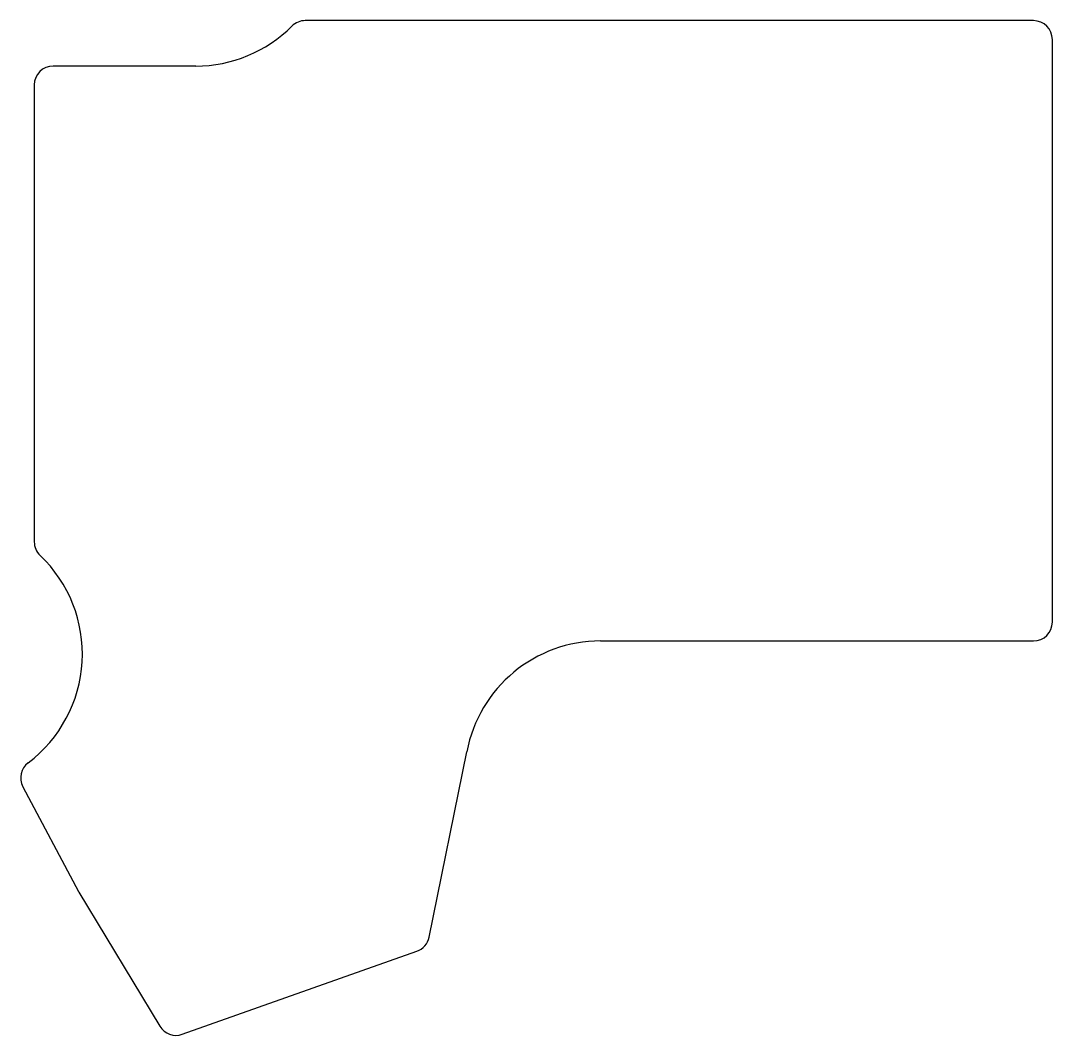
# Model space of a CAD drawing. Header units: millimetres. Extents: x 216 to 352, y -224 to -90.
import ezdxf

# ---------------------------------------------------------------- set-up
doc = ezdxf.new("R2010")
doc.units = ezdxf.units.MM

msp = doc.modelspace()

# ---------------------------------------------------------------- linework, layer by layer
at = {"linetype": 'CONTINUOUS'}
for p, q in [((349.75, -90), (253.52, -90)), ((352.25, -169.5), (352.25, -92.5)), ((239.03, -96), (220.2, -96)), ((217.7, -98.5), (217.7, -158.89)), ((292.55, -172), (349.75, -172)), ((269.89, -211.17), (274.86, -186.66)), ((216.19, -191.28), (223.55, -205.11)), ((223.61, -205.23), (234.29, -222.94)), ((237.26, -224), (268.28, -213.03))]:
    msp.add_line(p, q, dxfattribs=at)
for centre, radius, start, end in [((239.03, -78), 18, 270, 314.983), ((253.52, -92.5), 2.5, 90, 134.983), ((349.75, -92.5), 2.5, 0, 90), ((220.2, -98.5), 2.5, 90, 180), ((220.2, -158.89), 2.5, 180, 226.389), ((206.06, -173.73), 18, 307.0005, 46.389), ((349.75, -169.5), 2.5, 270, 0), ((292.55, -190), 18, 90, 169.306), ((218.4, -190.1), 2.5, 127.0005, 208), ((225.75, -203.94), 2.5, 208, 211.0792), ((267.44, -210.67), 2.5, 289.4868, 348.5287), ((236.43, -221.65), 2.5, 211.0792, 289.4868)]:
    msp.add_arc(centre, radius, start, end, dxfattribs=at)

doc.saveas('drawing.dxf')
